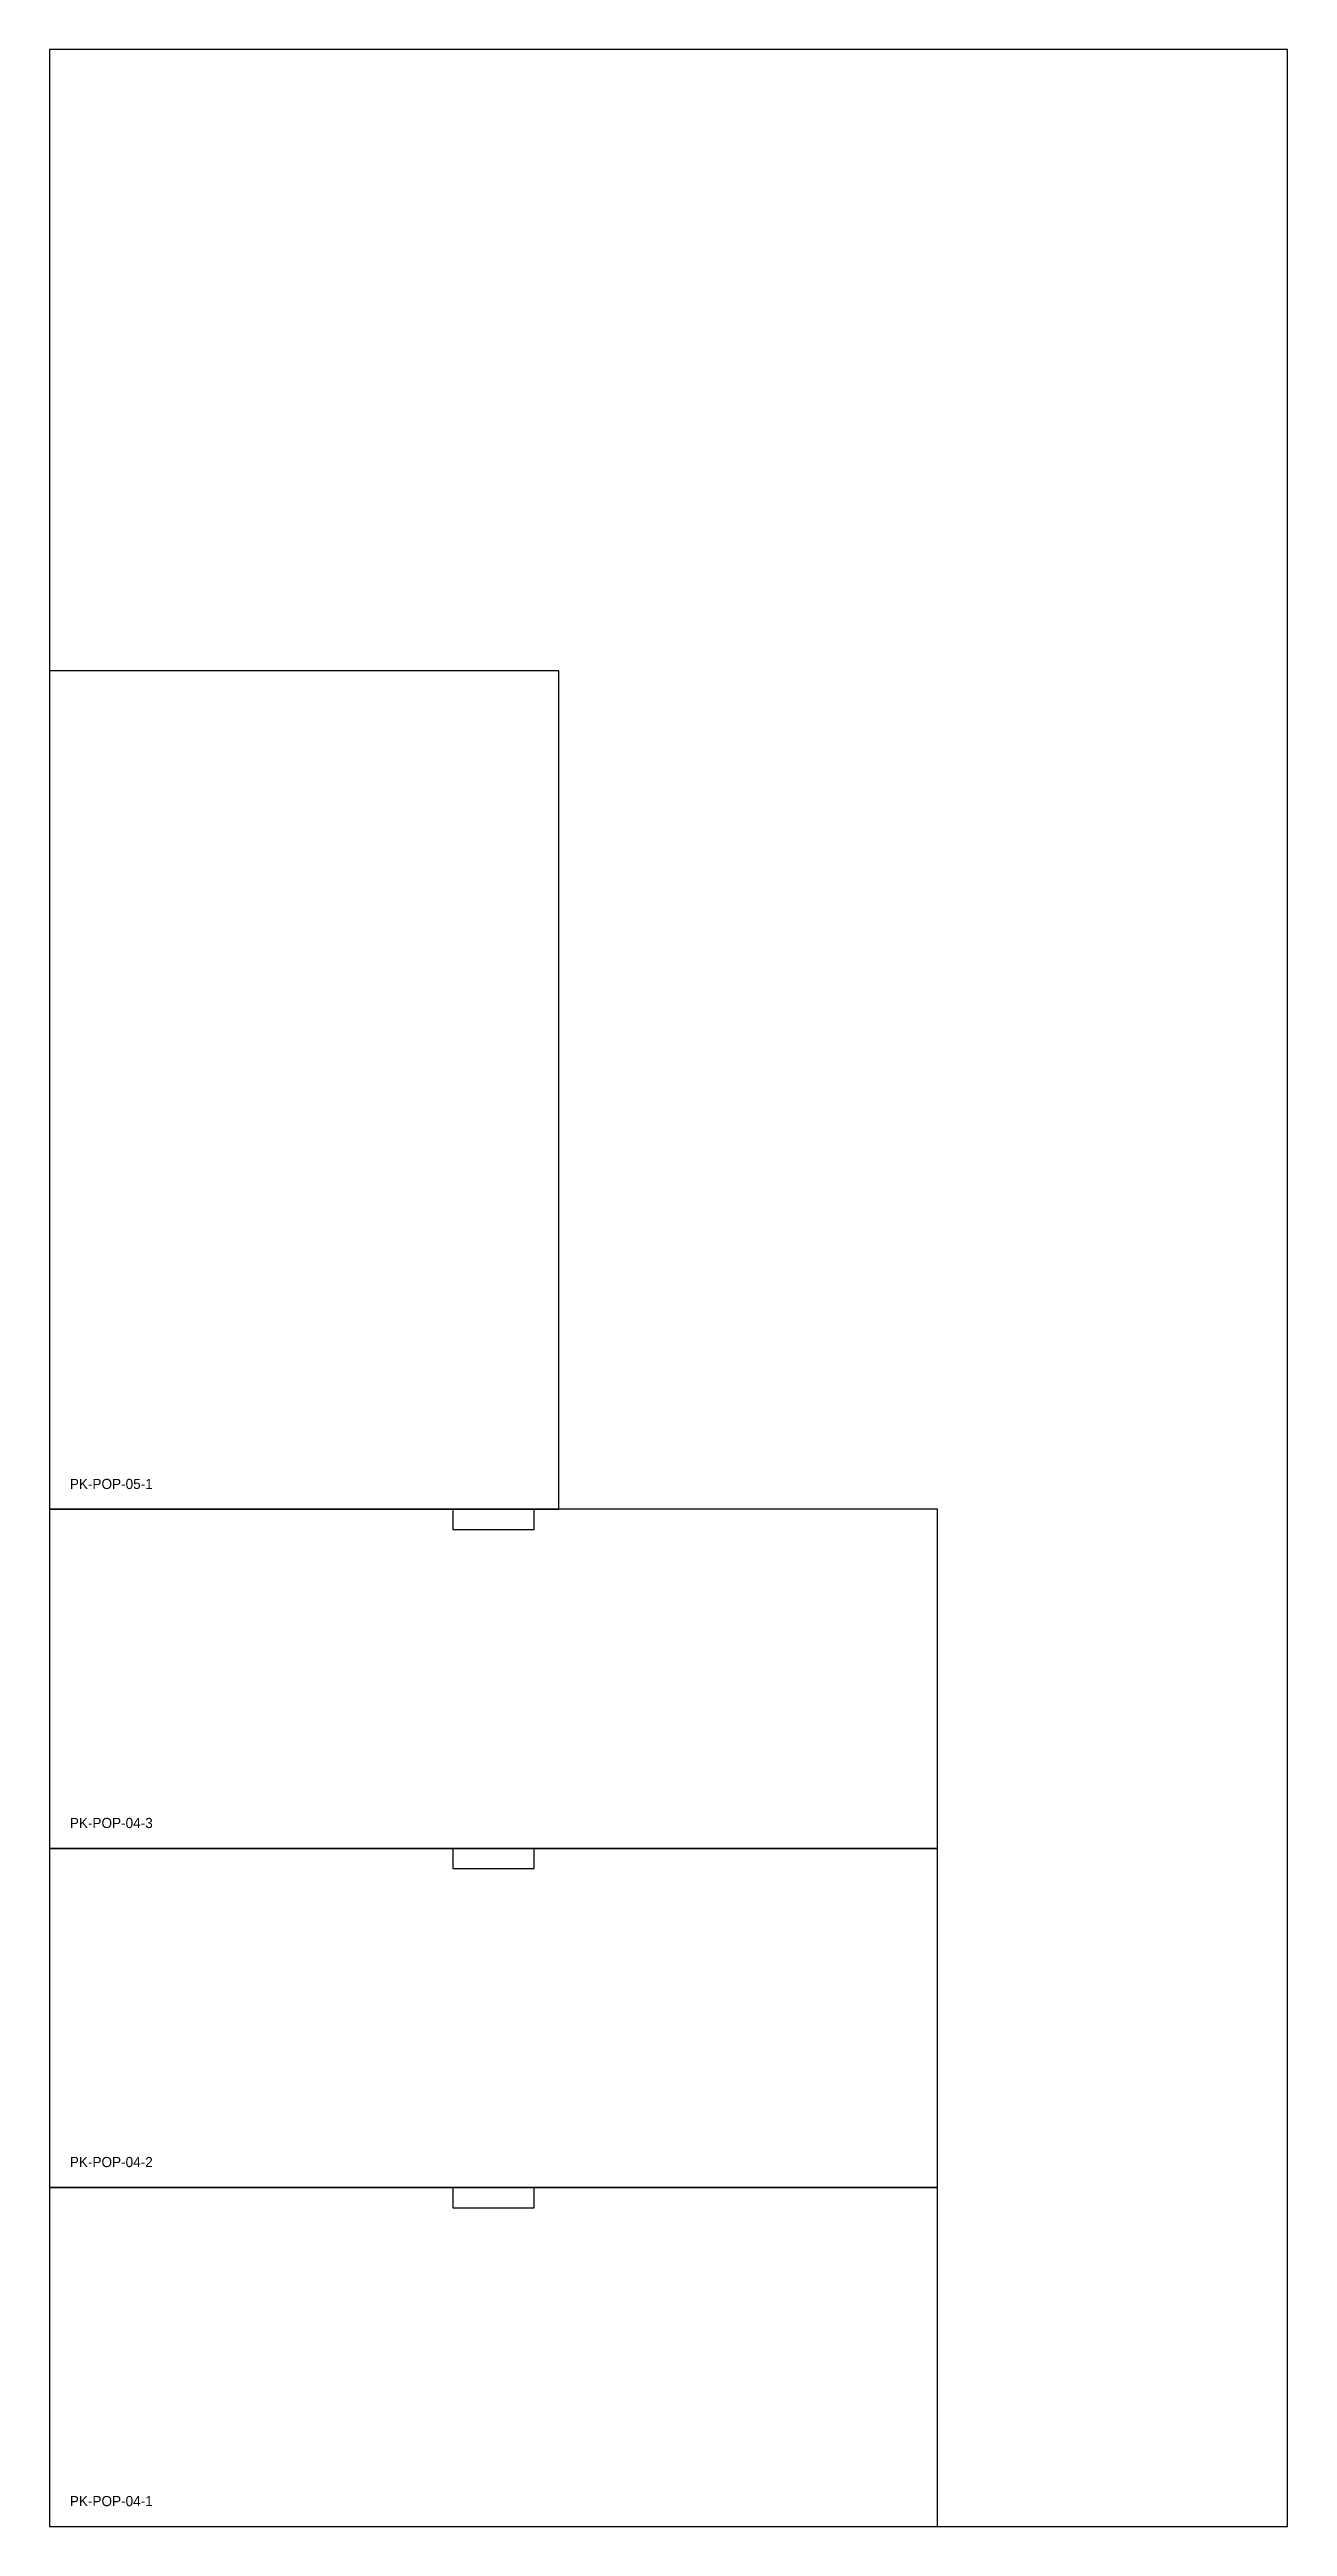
# Model space of a CAD drawing. Header units: millimetres. Extents: x 0 to 1220, y 0 to 2440.
import ezdxf

# ---------------------------------------------------------------- set-up
doc = ezdxf.new("R2010")
doc.units = ezdxf.units.MM
doc.layers.add('CUT', color=1, linetype='Continuous')
doc.layers.add('TEXT', color=8, linetype='Continuous')

msp = doc.modelspace()

# ---------------------------------------------------------------- linework, layer by layer
at = {"layer": 'CUT'}
for points in [[(0, 1002), (502, 1002), (502, 1828), (0, 1828)], [(0, 668), (875, 668), (875, 1002), (0, 1002)], [(0, 334), (875, 334), (875, 668), (0, 668)], [(0, 0), (875, 0), (875, 334), (0, 334)]]:
    msp.add_lwpolyline(points, close=True, dxfattribs=at)
for points in [[(397.5, 1002), (397.5, 982), (477.5, 982), (477.5, 1002)], [(397.5, 668), (397.5, 648), (477.5, 648), (477.5, 668)], [(397.5, 334), (397.5, 314), (477.5, 314), (477.5, 334)]]:
    msp.add_lwpolyline(points, dxfattribs=at)
at = {"layer": 'TEXT'}
msp.add_lwpolyline([(0, 0), (1220, 0), (1220, 2440), (0, 2440)], close=True, dxfattribs=at)

# ---------------------------------------------------------------- texts
for s, p in [('PK-POP-05-1', (20, 1022)), ('PK-POP-04-3', (20, 688)), ('PK-POP-04-2', (20, 354)), ('PK-POP-04-1', (20, 20))]:
    msp.add_text(s, height=10, dxfattribs=at).set_placement(p)

doc.saveas('drawing.dxf')
